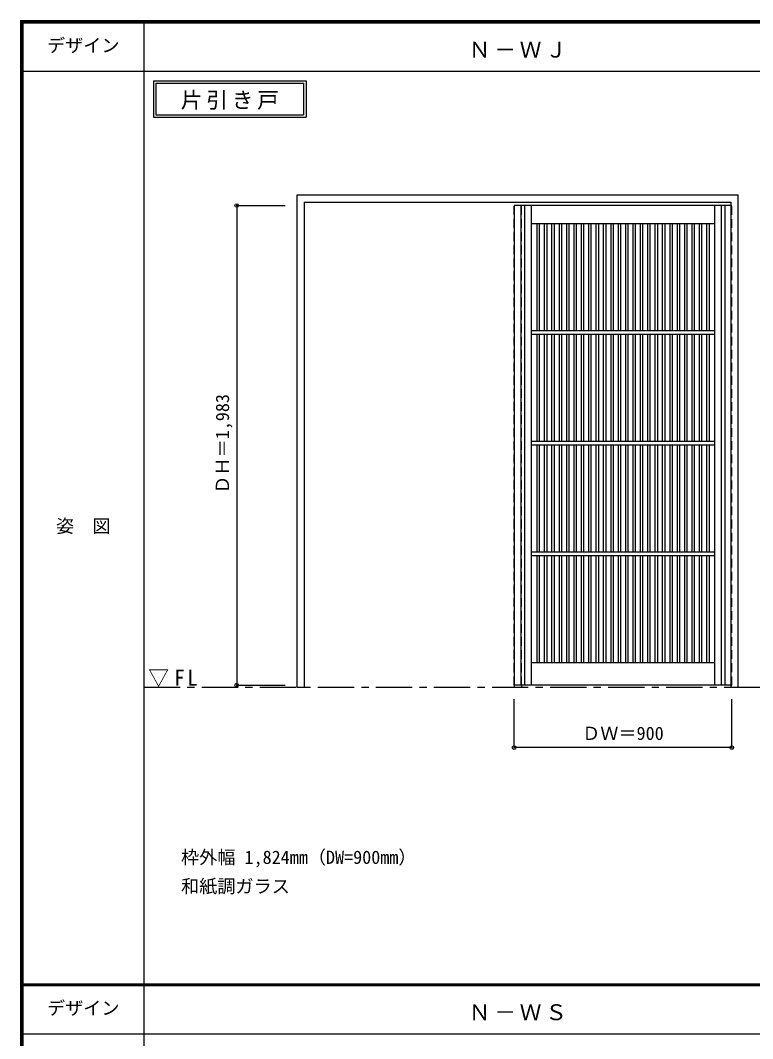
# Model space of a CAD drawing. Units: millimetres, scale not verified. Extents: x -6000 to 5700, y -4307 to 4260.
# Drawn here: x -6000 to -2973, y -36 to 4175 of the extents above; entities that cross this region are included whole.
import ezdxf
from ezdxf.enums import TextEntityAlignment as Align

# ---------------------------------------------------------------- set-up
doc = ezdxf.new("R2010")
doc.units = ezdxf.units.MM
doc.header["$LTSCALE"] = 30
doc.header["$PDMODE"] = 32
doc.header["$PDSIZE"] = 15
doc.linetypes.add('CHAIN1', pattern=[8, 5, -1, 1, -1])
doc.linetypes.add('DASHED1', pattern=[1.8, 1.2, -0.6])
for name, color, linetype in [('0-1_通り芯', 7, 'CHAIN1'), ('0-2_扉', 4, 'DASHED1'), ('0-3_仕上げ', 3, 'Continuous'), ('0-4_枠', 3, 'Continuous'), ('0-A_文字', 7, 'Continuous'), ('0-B_寸法', 7, 'Continuous'), ('F-1_枠', 6, 'Continuous'), ('F-A_文字', 7, 'Continuous')]:
    doc.layers.add(name, color=color, linetype=linetype)
doc.styles.add('ＭＳ ゴシック', font='')
doc.styles.get('ＭＳ ゴシック').set_extended_font_data('MS Gothic')

msp = doc.modelspace()

# ---------------------------------------------------------------- linework, layer by layer
at = {"layer": '0-1_通り芯'}
msp.add_line((-5490, 1418), (3233.5, 1418), dxfattribs=at)
at = {"layer": '0-2_扉'}
for p, q in [((-3958.75, 3409.5), (-3958.75, 3405.5)), ((-3061.75, 3409.5), (-3058.75, 3409.5)), ((-3058.75, 1426.5), (-3058.75, 3409.5)), ((-3061.75, 1426.5), (-3058.75, 1426.5))]:
    msp.add_line(p, q, dxfattribs=at)
at = {"layer": '0-2_扉', "color": 3, "linetype": 'Continuous'}
for p, q in [((-3061.75, 3409.5), (-3958.75, 3409.5)), ((-3958.75, 3409.5), (-3958.75, 1426.5)), ((-3061.75, 1426.5), (-3958.75, 1426.5))]:
    msp.add_line(p, q, dxfattribs=at)
at = {"layer": '0-3_仕上げ'}
for p, q in [((-3931.25, 3409.5), (-3931.25, 1426.5)), ((-3916.25, 3409.5), (-3916.25, 1426.5)), ((-3101.25, 1426.5), (-3101.25, 3409.5)), ((-3086.25, 1426.5), (-3086.25, 3409.5)), ((-3864.5, 3333.5), (-3864.5, 2891)), ((-3854.5, 3333.5), (-3854.5, 2891)), ((-3834, 3333.5), (-3834, 2891)), ((-3824, 3333.5), (-3824, 2891)), ((-3803.5, 3333.5), (-3803.5, 2891)), ((-3793.5, 3333.5), (-3793.5, 2891)), ((-3773, 3333.5), (-3773, 2891)), ((-3763, 3333.5), (-3763, 2891)), ((-3742.5, 3333.5), (-3742.5, 2891)), ((-3732.5, 3333.5), (-3732.5, 2891)), ((-3712, 3333.5), (-3712, 2891)), ((-3702, 3333.5), (-3702, 2891)), ((-3681.5, 3333.5), (-3681.5, 2891)), ((-3671.5, 3333.5), (-3671.5, 2891)), ((-3651, 3333.5), (-3651, 2891)), ((-3641, 3333.5), (-3641, 2891)), ((-3620.5, 3333.5), (-3620.5, 2891)), ((-3610.5, 3333.5), (-3610.5, 2891)), ((-3590, 3333.5), (-3590, 2891)), ((-3580, 3333.5), (-3580, 2891)), ((-3559.5, 3333.5), (-3559.5, 2891)), ((-3549.5, 3333.5), (-3549.5, 2891)), ((-3529, 3333.5), (-3529, 2891)), ((-3519, 3333.5), (-3519, 2891)), ((-3498.5, 3333.5), (-3498.5, 2891)), ((-3488.5, 3333.5), (-3488.5, 2891)), ((-3468, 3333.5), (-3468, 2891)), ((-3458, 3333.5), (-3458, 2891)), ((-3437.5, 3333.5), (-3437.5, 2891)), ((-3427.5, 3333.5), (-3427.5, 2891)), ((-3407, 3333.5), (-3407, 2891)), ((-3397, 3333.5), (-3397, 2891)), ((-3376.5, 3333.5), (-3376.5, 2891)), ((-3366.5, 3333.5), (-3366.5, 2891)), ((-3346, 3333.5), (-3346, 2891)), ((-3336, 3333.5), (-3336, 2891)), ((-3315.5, 3333.5), (-3315.5, 2891)), ((-3305.5, 3333.5), (-3305.5, 2891)), ((-3285, 3333.5), (-3285, 2891)), ((-3275, 3333.5), (-3275, 2891)), ((-3254.5, 3333.5), (-3254.5, 2891)), ((-3244.5, 3333.5), (-3244.5, 2891)), ((-3224, 3333.5), (-3224, 2891)), ((-3214, 3333.5), (-3214, 2891)), ((-3193.5, 3333.5), (-3193.5, 2891)), ((-3183.5, 3333.5), (-3183.5, 2891)), ((-3163, 3333.5), (-3163, 2891)), ((-3153, 3333.5), (-3153, 2891)), ((-3128.75, 2891), (-3888.75, 2891)), ((-3128.75, 2876), (-3888.75, 2876)), ((-3864.5, 2876), (-3864.5, 2433.5)), ((-3854.5, 2876), (-3854.5, 2433.5)), ((-3834, 2876), (-3834, 2433.5)), ((-3824, 2876), (-3824, 2433.5)), ((-3803.5, 2876), (-3803.5, 2433.5)), ((-3793.5, 2876), (-3793.5, 2433.5)), ((-3773, 2876), (-3773, 2433.5)), ((-3763, 2876), (-3763, 2433.5)), ((-3742.5, 2876), (-3742.5, 2433.5)), ((-3732.5, 2876), (-3732.5, 2433.5)), ((-3712, 2876), (-3712, 2433.5)), ((-3702, 2876), (-3702, 2433.5)), ((-3681.5, 2876), (-3681.5, 2433.5)), ((-3671.5, 2876), (-3671.5, 2433.5)), ((-3651, 2876), (-3651, 2433.5)), ((-3641, 2876), (-3641, 2433.5)), ((-3620.5, 2876), (-3620.5, 2433.5)), ((-3610.5, 2876), (-3610.5, 2433.5)), ((-3590, 2876), (-3590, 2433.5)), ((-3580, 2876), (-3580, 2433.5)), ((-3559.5, 2876), (-3559.5, 2433.5)), ((-3549.5, 2876), (-3549.5, 2433.5)), ((-3529, 2876), (-3529, 2433.5)), ((-3519, 2876), (-3519, 2433.5)), ((-3498.5, 2876), (-3498.5, 2433.5)), ((-3488.5, 2876), (-3488.5, 2433.5)), ((-3468, 2876), (-3468, 2433.5)), ((-3458, 2876), (-3458, 2433.5)), ((-3437.5, 2876), (-3437.5, 2433.5)), ((-3427.5, 2876), (-3427.5, 2433.5)), ((-3407, 2876), (-3407, 2433.5)), ((-3397, 2876), (-3397, 2433.5)), ((-3376.5, 2876), (-3376.5, 2433.5)), ((-3366.5, 2876), (-3366.5, 2433.5)), ((-3346, 2876), (-3346, 2433.5)), ((-3336, 2876), (-3336, 2433.5)), ((-3315.5, 2876), (-3315.5, 2433.5)), ((-3305.5, 2876), (-3305.5, 2433.5)), ((-3285, 2876), (-3285, 2433.5)), ((-3275, 2876), (-3275, 2433.5)), ((-3254.5, 2876), (-3254.5, 2433.5)), ((-3244.5, 2876), (-3244.5, 2433.5)), ((-3224, 2876), (-3224, 2433.5)), ((-3214, 2876), (-3214, 2433.5)), ((-3193.5, 2876), (-3193.5, 2433.5)), ((-3183.5, 2876), (-3183.5, 2433.5)), ((-3163, 2876), (-3163, 2433.5)), ((-3153, 2876), (-3153, 2433.5)), ((-3128.75, 2433.5), (-3888.75, 2433.5)), ((-3128.75, 2418.5), (-3888.75, 2418.5)), ((-3864.5, 2418.5), (-3864.5, 1976)), ((-3854.5, 2418.5), (-3854.5, 1976)), ((-3834, 2418.5), (-3834, 1976)), ((-3824, 2418.5), (-3824, 1976)), ((-3803.5, 2418.5), (-3803.5, 1976)), ((-3793.5, 2418.5), (-3793.5, 1976)), ((-3773, 2418.5), (-3773, 1976)), ((-3763, 2418.5), (-3763, 1976)), ((-3742.5, 2418.5), (-3742.5, 1976)), ((-3732.5, 2418.5), (-3732.5, 1976)), ((-3712, 2418.5), (-3712, 1976)), ((-3702, 2418.5), (-3702, 1976)), ((-3681.5, 2418.5), (-3681.5, 1976)), ((-3671.5, 2418.5), (-3671.5, 1976)), ((-3651, 2418.5), (-3651, 1976)), ((-3641, 2418.5), (-3641, 1976)), ((-3620.5, 2418.5), (-3620.5, 1976)), ((-3610.5, 2418.5), (-3610.5, 1976)), ((-3590, 2418.5), (-3590, 1976)), ((-3580, 2418.5), (-3580, 1976)), ((-3559.5, 2418.5), (-3559.5, 1976)), ((-3549.5, 2418.5), (-3549.5, 1976)), ((-3529, 2418.5), (-3529, 1976)), ((-3519, 2418.5), (-3519, 1976)), ((-3498.5, 2418.5), (-3498.5, 1976)), ((-3488.5, 2418.5), (-3488.5, 1976)), ((-3468, 2418.5), (-3468, 1976)), ((-3458, 2418.5), (-3458, 1976)), ((-3437.5, 2418.5), (-3437.5, 1976)), ((-3427.5, 2418.5), (-3427.5, 1976)), ((-3407, 2418.5), (-3407, 1976)), ((-3397, 2418.5), (-3397, 1976)), ((-3376.5, 2418.5), (-3376.5, 1976)), ((-3366.5, 2418.5), (-3366.5, 1976)), ((-3346, 2418.5), (-3346, 1976)), ((-3336, 2418.5), (-3336, 1976)), ((-3315.5, 2418.5), (-3315.5, 1976)), ((-3305.5, 2418.5), (-3305.5, 1976)), ((-3285, 2418.5), (-3285, 1976)), ((-3275, 2418.5), (-3275, 1976)), ((-3254.5, 2418.5), (-3254.5, 1976)), ((-3244.5, 2418.5), (-3244.5, 1976)), ((-3224, 2418.5), (-3224, 1976)), ((-3214, 2418.5), (-3214, 1976)), ((-3193.5, 2418.5), (-3193.5, 1976)), ((-3183.5, 2418.5), (-3183.5, 1976)), ((-3163, 2418.5), (-3163, 1976)), ((-3153, 2418.5), (-3153, 1976)), ((-3128.75, 1976), (-3888.75, 1976)), ((-3128.75, 1961), (-3888.75, 1961)), ((-3864.5, 1961), (-3864.5, 1518.5)), ((-3854.5, 1961), (-3854.5, 1518.5)), ((-3834, 1961), (-3834, 1518.5)), ((-3824, 1961), (-3824, 1518.5)), ((-3803.5, 1961), (-3803.5, 1518.5)), ((-3793.5, 1961), (-3793.5, 1518.5)), ((-3773, 1961), (-3773, 1518.5)), ((-3763, 1961), (-3763, 1518.5)), ((-3742.5, 1961), (-3742.5, 1518.5)), ((-3732.5, 1961), (-3732.5, 1518.5)), ((-3712, 1961), (-3712, 1518.5)), ((-3702, 1961), (-3702, 1518.5)), ((-3681.5, 1961), (-3681.5, 1518.5)), ((-3671.5, 1961), (-3671.5, 1518.5)), ((-3651, 1961), (-3651, 1518.5)), ((-3641, 1961), (-3641, 1518.5)), ((-3620.5, 1961), (-3620.5, 1518.5)), ((-3610.5, 1961), (-3610.5, 1518.5)), ((-3590, 1961), (-3590, 1518.5)), ((-3580, 1961), (-3580, 1518.5)), ((-3559.5, 1961), (-3559.5, 1518.5)), ((-3549.5, 1961), (-3549.5, 1518.5)), ((-3529, 1961), (-3529, 1518.5)), ((-3519, 1961), (-3519, 1518.5)), ((-3498.5, 1961), (-3498.5, 1518.5)), ((-3488.5, 1961), (-3488.5, 1518.5)), ((-3468, 1961), (-3468, 1518.5)), ((-3458, 1961), (-3458, 1518.5)), ((-3437.5, 1961), (-3437.5, 1518.5)), ((-3427.5, 1961), (-3427.5, 1518.5)), ((-3407, 1961), (-3407, 1518.5)), ((-3397, 1961), (-3397, 1518.5)), ((-3376.5, 1961), (-3376.5, 1518.5)), ((-3366.5, 1961), (-3366.5, 1518.5)), ((-3346, 1961), (-3346, 1518.5)), ((-3336, 1961), (-3336, 1518.5)), ((-3315.5, 1961), (-3315.5, 1518.5)), ((-3305.5, 1961), (-3305.5, 1518.5)), ((-3285, 1961), (-3285, 1518.5)), ((-3275, 1961), (-3275, 1518.5)), ((-3254.5, 1961), (-3254.5, 1518.5)), ((-3244.5, 1961), (-3244.5, 1518.5)), ((-3224, 1961), (-3224, 1518.5)), ((-3214, 1961), (-3214, 1518.5)), ((-3193.5, 1961), (-3193.5, 1518.5)), ((-3183.5, 1961), (-3183.5, 1518.5)), ((-3163, 1961), (-3163, 1518.5)), ((-3153, 1961), (-3153, 1518.5))]:
    msp.add_line(p, q, dxfattribs=at)
at = {"layer": '0-3_仕上げ', "color": 7}
for p, q in [((-3888.75, 3409.5), (-3888.75, 1426.5)), ((-3128.75, 1426.5), (-3128.75, 3409.5)), ((-3128.75, 3333.5), (-3888.75, 3333.5)), ((-3128.75, 1518.5), (-3888.75, 1518.5))]:
    msp.add_line(p, q, dxfattribs=at)
at = {"layer": '0-4_枠'}
for p, q in [((-4855.75, 1418), (-4855.75, 3453)), ((-4855.75, 3453), (-3031.75, 3453)), ((-3031.75, 1418), (-3031.75, 3453)), ((-4825.75, 3423), (-3061.75, 3423)), ((-4825.75, 1418), (-4825.75, 3423)), ((-3061.75, 1418), (-3061.75, 3423)), ((-4855.75, 1418), (-4825.75, 1418)), ((-3958.75, 1426.5), (-3958.75, 1418)), ((-3958.75, 1418), (-3928.75, 1418)), ((-3928.75, 1426.5), (-3928.75, 1418)), ((-3061.75, 1418), (-3031.75, 1418))]:
    msp.add_line(p, q, dxfattribs=at)
at = {"layer": '0-4_枠', "color": 4, "linetype": 'DASHED1'}
for p, q in [((-3958.75, 1426.5), (-3958.75, 3423)), ((-3928.75, 1426.5), (-3928.75, 3423))]:
    msp.add_line(p, q, dxfattribs=at)
at = {"layer": '0-A_文字'}
for p, q in [((-5450, 3925), (-5450, 3775)), ((-5440, 3915), (-5440, 3785)), ((-5440, 3915), (-4828.97, 3915)), ((-4828.97, 3915), (-4828.97, 3785)), ((-5450, 3775), (-4818.97, 3775)), ((-5440, 3785), (-4828.97, 3785))]:
    msp.add_line(p, q, dxfattribs=at)
msp.add_lwpolyline([(-5450, 3925), (-4818.97, 3925), (-4818.97, 3775)], dxfattribs=at)
at = {"layer": '0-B_寸法', "color": 4}
for p, q in [((-5105.75, 3409.5), (-5105.75, 1426.5)), ((-5105.75, 3409.5), (-4905.75, 3409.5)), ((-5105.75, 1426.5), (-4905.75, 1426.5)), ((-3958.75, 1168), (-3958.75, 1368)), ((-3058.75, 1168), (-3058.75, 1368)), ((-3058.75, 1168), (-3958.75, 1168))]:
    msp.add_line(p, q, dxfattribs=at)
at = {"layer": '0-B_寸法'}
for p in [(-5105.75, 3409.5), (-5105.75, 1426.5), (-3958.75, 1168), (-3058.75, 1168)]:
    msp.add_point(p, dxfattribs=at)
at = {"layer": 'F-1_枠'}
for p, q in [((-6000, 4175), (5700, 4175)), ((-6000, 4175), (-6000, -4205)), ((-6000, 4170), (5700, 4170)), ((-5995, 4175), (-5995, -4205)), ((-5990, 4175), (-5990, -4205)), ((-5490, 4175), (-5490, -3790)), ((-6000, 4165), (5700, 4165)), ((-6000, 3965), (5700, 3965)), ((-6000, 190.5), (5700, 190.5)), ((-6000, 187.5), (5700, 187.5)), ((-6000, 184.5), (5700, 184.5)), ((-6000, -15.5), (5700, -15.5))]:
    msp.add_line(p, q, dxfattribs=at)

# ---------------------------------------------------------------- texts
at = {"layer": '0-A_文字', "style": 'ＭＳ ゴシック'}
for s, p in [('枠外幅 1,824mm（DW=900mm）', (-5335.75, 670.5)), ('和紙調ガラス', (-5335.75, 550.5))]:
    msp.add_text(s, height=54.99, dxfattribs=at).set_placement(p, align=Align.BOTTOM_LEFT)
at = {"layer": '0-A_文字', "char_height": 65.98, "attachment_point": 7, "style": 'ＭＳ ゴシック'}
for s, insert in [('\\T1.17;Ｎ－ＷＪ', (-4146.25, 4020)), ('\\T1.17;片引き戸', (-5336.98, 3805)), ('\\T1.26;\\W0.95;▽FL', (-5471.25, 1418)), ('\\T1.17;Ｎ－ＷＳ', (-4146.25, 39.5))]:
    msp.add_mtext(s, dxfattribs=dict(at, insert=insert))
at = {"layer": '0-B_寸法', "style": 'ＭＳ ゴシック'}
msp.add_text('ＤＨ＝1,983', height=54.99, rotation=90, dxfattribs=at).set_placement((-5120.75, 2217.75), align=Align.BOTTOM_LEFT)
msp.add_text('ＤＷ＝900', height=54.99, dxfattribs=at).set_placement((-3677.5, 1183), align=Align.BOTTOM_LEFT)
at = {"layer": 'F-A_文字', "style": 'ＭＳ ゴシック'}
for s, p in [('デザイン', (-5890, 4027.5)), ('姿\u3000図', (-5852.5, 2040.25)), ('デザイン', (-5890, 47))]:
    msp.add_text(s, height=54.99, dxfattribs=at).set_placement(p, align=Align.BOTTOM_LEFT)

doc.saveas('drawing.dxf')
